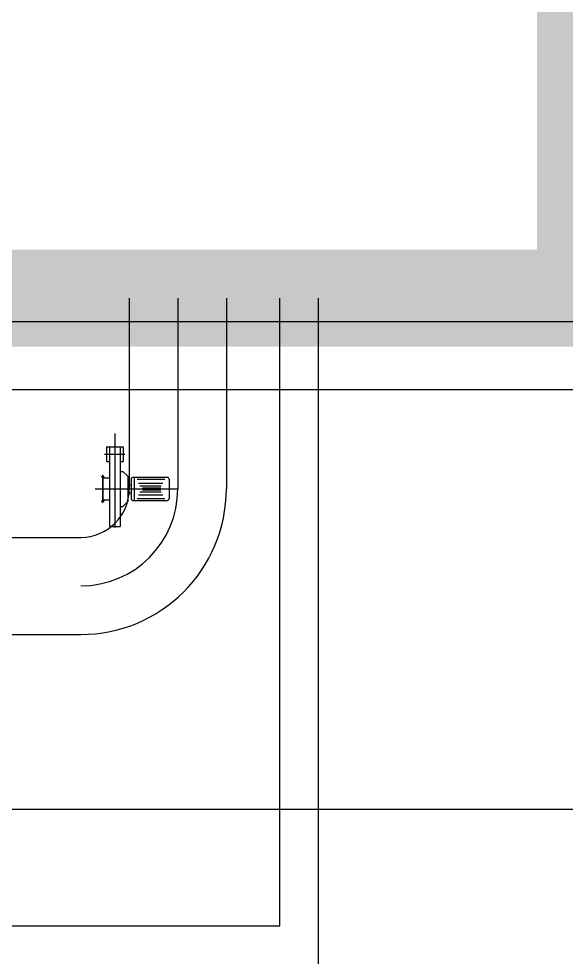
# Model space of a CAD drawing. Extents: x -170 to 1091, y -90 to 504.
# Drawn here: x 274.66 to 280.3, y 75.91 to 85.58 of the extents above; entities that cross this region are included whole.
import ezdxf

# ---------------------------------------------------------------- set-up
doc = ezdxf.new("R2010")
doc.units = 0
doc.header["$LTSCALE"] = 1000
doc.linetypes.add('PF_CENTER', pattern=[400, 250, -50, 50, -50])
doc.linetypes.add('PF_DIVIDE', pattern=[250, 100, -50, 0, -50, 0, -50])
doc.layers.get('0').update_dxf_attribs({"linetype": 'CONTINUOUS'})
for name, color, linetype in [('01', 7, 'CONTINUOUS'), ('02', 1, 'CONTINUOUS'), ('05', 4, 'PF_CENTER'), ('07', 6, 'PF_DIVIDE'), ('TKX', 3, 'CONTINUOUS')]:
    doc.layers.add(name, color=color, linetype=linetype)

msp = doc.modelspace()

# ---------------------------------------------------------------- linework, layer by layer
at = {"linetype": 'Continuous', "const_width": 1, "elevation": 0}
msp.add_lwpolyline([(165.7, 127.02385), (280.5, 127.02385), (280.5, 82.69885), (165.7, 82.69885)], close=True, dxfattribs=at)
at = {"layer": '01', "ltscale": 8}
for p, q in [((275.8, 82.69885, 0), (275.8, 80.73535, 0)), ((276.8, 82.69885, 0), (276.8, 80.73535, 0)), ((275.5645, 81.16901, 0), (275.7355, 81.16901, 0)), ((275.5645, 81.16901, 0), (275.5645, 81.01769, 0)), ((275.5955, 81.16901, 0), (275.5955, 80.34816, 0)), ((275.7045, 81.16901, 0), (275.7045, 80.34816, 0)), ((275.7355, 81.16901, 0), (275.7355, 81.01769, 0)), ((275.5645, 81.01769, 0), (275.5955, 81.01769, 0)), ((275.7045, 81.01769, 0), (275.7355, 81.01769, 0)), ((275.7045, 81.01769, 0), (275.7355, 81.01769, 0)), ((275.7045, 80.91535, 0), (275.7345, 80.91535, 0)), ((275.7845, 80.86535, 0), (275.7345, 80.91535, 0)), ((275.524, 80.87735, 0), (275.524, 80.59335, 0)), ((275.524, 80.87735, 0), (275.528, 80.87735, 0)), ((275.524, 80.84735, 0), (275.5955, 80.84735, 0)), ((275.528, 80.87735, 0), (275.528, 80.59335, 0)), ((275.7845, 80.86535, 0), (275.7845, 80.60535, 0)), ((275.8195, 80.83535, 0), (275.8195, 80.63535, 0)), ((275.8395, 80.85535, 0), (276.1895, 80.85535, 0)), ((275.8495, 80.85535, 0), (275.8495, 80.61535, 0)), ((276.2095, 80.83535, 0), (276.2095, 80.63535, 0)), ((275.7845, 80.77535, 0), (275.8195, 80.77535, 0)), ((275.524, 80.62335, 0), (275.5955, 80.62335, 0)), ((275.7845, 80.69535, 0), (275.8195, 80.69535, 0)), ((275.8395, 80.61535, 0), (276.1895, 80.61535, 0)), ((275.524, 80.59335, 0), (275.528, 80.59335, 0)), ((275.7045, 80.55535, 0), (275.7345, 80.55535, 0)), ((275.7845, 80.60535, 0), (275.7345, 80.55535, 0)), ((275.5955, 80.34816, 0), (275.7045, 80.34816, 0)), ((274.426, 80.23535, 0), (275.30002, 80.23535, 0)), ((274.426, 79.23535, 0), (275.30002, 79.23535, 0))]:
    msp.add_line(p, q, dxfattribs=at)
for centre, radius, start, end in [((275.8395, 80.83535, 0), 0.02, 90, 180), ((276.1895, 80.83535, 0), 0.02, 0, 90), ((275.3, 80.73535, 0), 1.5, 270, 0), ((275.3, 80.73535, 0), 0.5, 270, 0), ((275.8395, 80.63535, 0), 0.02, 180, 270), ((276.1895, 80.63535, 0), 0.02, 270, 0)]:
    msp.add_arc(centre, radius, start, end, dxfattribs=at)
at = {"layer": '02', "ltscale": 8}
for p, q in [((277.35, 76.23535, 0), (277.35, 82.69885, 0)), ((277.75, 62.70093, 0), (277.75, 82.69885, 0)), ((275.88243, 80.83535, 0), (276.16617, 80.83535, 0)), ((275.89552, 80.79535, 0), (276.14543, 80.79535, 0)), ((275.90764, 80.76535, 0), (276.12765, 80.76535, 0)), ((275.93557, 80.74535, 0), (276.12677, 80.74535, 0)), ((275.93557, 80.72535, 0), (276.12677, 80.72535, 0)), ((275.88243, 80.63535, 0), (276.16617, 80.63535, 0)), ((275.89552, 80.67535, 0), (276.14543, 80.67535, 0)), ((275.90764, 80.70535, 0), (276.12765, 80.70535, 0)), ((267.25, 76.23535, 0), (277.35, 76.23535, 0))]:
    msp.add_line(p, q, dxfattribs=at)
at = {"layer": '05', "ltscale": 8}
for p, q in [((276.3, 82.69885), (276.3, 80.73535)), ((275.65, 81.30705, 0), (275.65, 80.3372, 0)), ((275.65, 81.18655, 0), (275.65, 81.00014, 0)), ((275.54475, 81.09335, 0), (275.75525, 81.09335, 0)), ((275.51076, 80.86235, 0), (275.54019, 80.86235, 0)), ((275.44979, 80.73535, 0), (276.29801, 80.73535, 0)), ((275.51177, 80.60835, 0), (275.54053, 80.60835, 0))]:
    msp.add_line(p, q, dxfattribs=at)
msp.add_arc((275.3, 80.73535, 0), 1, 270, 0, dxfattribs=at)
at = {"layer": '07', "ltscale": 8}
msp.add_line((223.38, 77.43535, 0), (280.62, 77.43535, 0), dxfattribs=at)
at = {"layer": 'TKX', "color": 3}
for p, q in [((264.75, 82.45885), (280.74, 82.45885)), ((265.35, 81.75885), (281.44, 81.75885))]:
    msp.add_line(p, q, dxfattribs=at)

doc.saveas('drawing.dxf')
